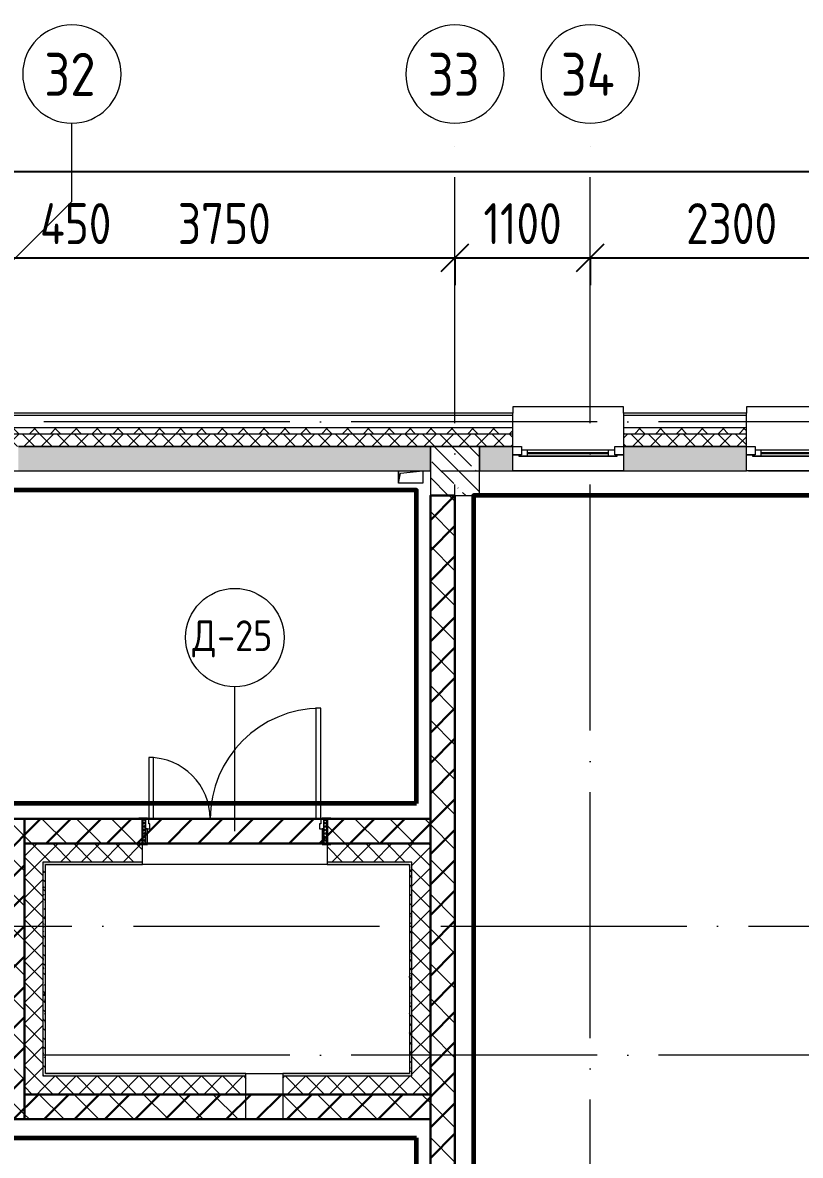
# Model space of a CAD drawing. Header units: millimetres. Extents: x -592259 to 288321, y -552984 to 293768.
# Drawn here: x 142338 to 148662, y -205745 to -196536 of the extents above; entities that cross this region are included whole.
import ezdxf

# ---------------------------------------------------------------- set-up
doc = ezdxf.new("R2010")
doc.units = ezdxf.units.MM
doc.linetypes.add('ADSK_Линия сетки', pattern=[2500, 2000, -250, 0, -250])
doc.layers.get('Defpoints').update_dxf_attribs({"color": 250})
for name, color, linetype, lineweight in [('0.1) Блок 3 вып', 6, 'Continuous', 30), ('4.2) Штук 4 вып', 6, 'Continuous', 60), ('A-____-____-DIMS', 250, 'Continuous', 9), ('A-DETL-GENF-OTLN', 250, 'Continuous', 5), ('A-DOOR-____-IDEN', 250, 'Continuous', 9), ('A-DOOR-____-MCUT', 250, 'Continuous', 5), ('A-DOOR-____-OTLN', 250, 'Continuous', 5), ('A-DOOR-FRAM-MCUT', 250, 'Continuous', 5), ('A-DOOR-FRAM-OTLN', 250, 'Continuous', 5), ('A-FLOR-____-OTLN', 250, 'Continuous', 9), ('A-GLAZ-____-MCUT', 250, 'Continuous', 9), ('A-GLAZ-____-OTLN', 250, 'Continuous', 5), ('A-WALL-____-MCUT', 250, 'Continuous', 13), ('A-WALL-____-OTLN', 250, 'Continuous', 9), ('A-WALL-____-PATT', 250, 'Continuous', 13), ('A-WALL-FNSH-MCUT', 250, 'Continuous', 13), ('I-WALL-____-OTLN', 250, 'Continuous', 9), ('S-COLS-____-MCUT', 250, 'Continuous', 25), ('S-COLS-____-OTLN', 250, 'Continuous', 9), ('S-GRID-____-IDEN', 250, 'Continuous', 9), ('S-GRID-____-OTLN', 250, 'Continuous', 9)]:
    doc.layers.add(name, color=color, linetype=linetype, lineweight=lineweight)
doc.styles.add('GOST Common', font='', dxfattribs={"width": 0.9, "height": 350})
doc.styles.add('GOST Common_1', font='', dxfattribs={"width": 0.9, "height": 250})
doc.styles.get("Standard").update_dxf_attribs({"font": 'ГОСТ тип А.ttf'})
doc.styles.get('GOST Common').set_extended_font_data('GOST Common')
doc.styles.get('GOST Common_1').set_extended_font_data('GOST Common')
doc.dimstyles.new('А3', dxfattribs={"dimtxt": 333, "dimasz": 222, "dimexe": 222, "dimexo": 111, "dimgap": 111, "dimtad": 1, "dimtoh": 1, "dimdec": 0, "dimrnd": 0.0015, "dimzin": 0, "dimdsep": 46, "dimtxsty": 'Standard', "dimblk": 'OBLIQUE', "dimcen": 0, "dimclrd": 7, "dimclre": 7, "dimclrt": 7, "dimadec": 0, "dimazin": 0, "dimtfac": 1, "dimtdec": 0, "dimtofl": 0, "dimtmove": 0, "dimatfit": 3, "dimfxl": 1, "dimtolj": 1, "dimtzin": 0, "dimarcsym": 0})
pattern_1 = [(135, (28052.9, -258555.93), (-141.42136, -141.42136), [])]
pattern_2 = [(135, (28052.9, -258555.93), (-84.85281, -84.85281), []), (225, (28052.9, -258555.93), (84.85281, -84.85281), [])]
pattern_3 = [(135, (28052.91, -258555.93), (-75.43415, -75.43415), [106.68, -17.78, 3.556, -17.78]), (135, (28052.91, -258480.54), (-75.43415, -75.43415), []), (50, (28052.91, -258555.93), (127.52922, -11.15758), [13.335, -146.685]), (355, (28052.9, -258555.93), (-24.66966, 133.74002), [10.668, -117.348]), (100.451, (28063.53, -258556.86), (102.85973, 122.58178), [11.333, -124.663]), (46.184, (28052.9, -258520.37), (189.75516, -29.43036), [20.002, -220.027]), (96.636, (28068.72, -258522.82), (166.1822, 173.1996), [17, -186.995]), (351.184, (28052.9, -258520.37), (166.18393, 173.19757), [16.002, -176.022]), (21, (28070.69, -258529.26), (106.130265, -71.58603), [13.335, -146.685]), (326, (28070.69, -258529.26), (43.26188, 128.93175), [10.668, -117.348]), (71.451, (28079.53, -258535.22), (149.39198, 57.34505), [11.333, -124.663]), (37.5, (28052.906, -258555.93), (2.162228, 59.188357), [3.353, -112.573, 3.353, -115.773, -117.792]), (37.5, (28052.906, -258555.93), (2.162228, 59.188357), [-235.052, 3.353, -114.44]), (7.5, (28052.906, -258555.93), (46.773857, 70.126152), [3.353, -64.567, 3.353, -109.906, -44.894]), (7.5, (28052.906, -258555.93), (46.773857, 70.126152), [-181.178, 3.353, -41.542]), (327.5, (28013.257, -258555.93), (94.913671, -4.010093), [3.353, -41.097, 3.353, -135.331, -184.023]), (327.5, (28013.257, -258555.93), (94.913671, -4.010093), [-183.134, 3.353, -180.67]), (317.5, (27995.48, -258555.93), (103.69057, 17.79882), [3.353, -54.432, 3.353, -88.748, -130.683]), (317.5, (27995.48, -258555.93), (103.69057, 17.79882), [-149.885, 3.353, -127.33])]

# ---------------------------------------------------------------- blocks, each defined once
blk = doc.blocks.new('Окно_СКБ_1Ст1 - 120_Окно_СКБ_1Ст_900_ОК6Л-29019250-АР1_Маркировочный план 3 этажа секция 2_3')
at = {"layer": 'A-GLAZ-____-MCUT'}
for p, q in [((-450, -195), (-450, -125)), ((-450, -125), (-380, -125)), ((-380, -125), (-380, -195)), ((380, -155), (-380, -155)), ((-380, -155), (-380, -195)), ((-330, -205), (-330, -155)), ((330, -205), (330, -155)), ((380, -195), (380, -125)), ((380, -125), (450, -125)), ((380, -195), (380, -155)), ((450, -125), (450, -195)), ((-380, -195), (-450, -195)), ((-380, -195), (-400, -195)), ((-400, -195), (-400, -205)), ((-400, -205), (400, -205)), ((400, -205), (-400, -205)), ((450, -195), (380, -195)), ((400, -195), (380, -195)), ((400, -205), (400, -195))]:
    blk.add_line(p, q, dxfattribs=at)
at = {"layer": 'A-GLAZ-____-MCUT', "lineweight": 5}
for p, q in [((-330, -175), (330, -175)), ((330, -185), (-330, -185))]:
    blk.add_line(p, q, dxfattribs=at)
at = {"layer": 'A-GLAZ-____-OTLN'}
for p, q in [((-450, -195), (-400, -195)), ((400, -195), (450, -195))]:
    blk.add_line(p, q, dxfattribs=at)
blk = doc.blocks.new('WNW_Отлив1 - Отлив_металлический 2-V62-АР1_Маркировочный план 3 этажа секция 2_3')
at = {"layer": 'A-GLAZ-____-OTLN'}
for p, q in [((450, 320), (-450, 320)), ((-450, 320), (-450, 270)), ((450, 270), (450, 320))]:
    blk.add_line(p, q, dxfattribs=at)
blk = doc.blocks.new('Дверь_СКБ_2Ст_Внутренняя - Д-25_Д_Дв_1200x2100_Тех_ пом_-41799323-АР1_Маркировочный план 3 этажа секция 2_3')
at = {"layer": 'A-DOOR-____-OTLN'}
h = blk.add_hatch(dxfattribs=at)
h.set_pattern_fill('FP_17', color=256, style=0, pattern_type=2)
h.set_pattern_definition([(135, (1551.41, 164.685), (-14.14214, -14.14214), []), (225, (1551.41, 164.685), (14.14214, -14.14214), [])])
h.paths.add_polyline_path([(761, -100), (762.5, -100), (762.5, 100), (737.5, 99.7), (737.5, -100)])
at = {"layer": 'A-DOOR-FRAM-OTLN'}
h = blk.add_hatch(dxfattribs=at)
h.set_pattern_fill('FP_18', color=256, style=0, pattern_type=2)
h.set_pattern_definition([(45, (-571.384, 164.685), (-14.1421, 14.1421), []), (135, (-571.384, 164.685), (-14.1421, -14.1421), [])])
h.paths.add_polyline_path([(-737.5, -100), (-712.5, -100), (-712.5, 100), (-737.5, 99.7)])
at = {"layer": 'A-DOOR-____-MCUT'}
for p, q in [((712.5, 1000), (672.5, 1000)), ((672.5, 1000), (672.5, 100)), ((712.5, 100), (712.5, 1000)), ((-687.5, 600), (-687.5, 100)), ((-647.5, 600), (-687.5, 600)), ((-647.5, 100), (-647.5, 600)), ((-687.5, 100), (-647.5, 100)), ((672.5, 100), (712.5, 100))]:
    blk.add_line(p, q, dxfattribs=at)
at = {"layer": 'A-DOOR-____-OTLN'}
for centre, radius, start, end in [((712.5, 100), 900, 90, 180), ((-687.5, 100), 500, 0, 90)]:
    blk.add_arc(centre, radius, start, end, dxfattribs=at)
at = {"layer": 'A-DOOR-FRAM-MCUT'}
for p, q in [((-697.5, 108), (-767.5, 108)), ((-767.5, 108), (-767.5, 100)), ((-767.5, 100), (-697.5, 100)), ((-712.5, 100), (-737.5, 100)), ((-737.5, 100), (-737.5, -100)), ((-687.5, 100), (-712.5, 100)), ((-712.5, 100), (-712.5, 20)), ((-712.5, -100), (-712.5, 100)), ((-697.5, 100), (-712.5, 100)), ((-712.5, 100), (-712.5, 99)), ((-712.5, 99), (-697.5, 99)), ((-697.5, 100), (-697.5, 108)), ((-697.5, 99), (-697.5, 100)), ((-687.5, 60), (-687.5, 100)), ((712.5, 100), (712.5, 60)), ((737.5, 100), (712.5, 100)), ((792.5, 108), (722.5, 108)), ((722.5, 108), (722.5, 100)), ((737.5, 100), (722.5, 100)), ((722.5, 100), (722.5, 99)), ((722.5, 100), (792.5, 100)), ((722.5, 99), (737.5, 99)), ((737.5, 20), (737.5, 100)), ((762.5, 100), (737.5, 100)), ((737.5, 100), (737.5, -100)), ((737.5, 99), (737.5, 100)), ((762.5, -100), (762.5, 100)), ((792.5, 100), (792.5, 108)), ((-712.5, 20), (-677.5, 20)), ((-697.5, 20), (-712.5, 20)), ((-712.5, 20), (-712.5, -100)), ((-697.5, -100), (-697.5, 20)), ((-677.5, 60), (-687.5, 60)), ((-677.5, 20), (-677.5, 60)), ((712.5, 60), (702.5, 60)), ((702.5, 60), (702.5, 20)), ((702.5, 20), (737.5, 20)), ((737.5, 20), (722.5, 20)), ((722.5, 20), (722.5, -100)), ((737.5, -100), (737.5, 20)), ((-697.5, -100), (-767.5, -100)), ((-767.5, -100), (-767.5, -108)), ((-767.5, -108), (-697.5, -108)), ((-737.5, -100), (-712.5, -100)), ((-712.5, -100), (-697.5, -100)), ((-697.5, -108), (-697.5, -100)), ((722.5, -100), (737.5, -100)), ((792.5, -100), (722.5, -100)), ((722.5, -100), (722.5, -108)), ((722.5, -108), (792.5, -108)), ((737.5, -100), (762.5, -100)), ((792.5, -108), (792.5, -100))]:
    blk.add_line(p, q, dxfattribs=at)
blk = doc.blocks.new('_Wn_-As_OpeningMEP_floor__Rectangular - _Wn_-As_OpeningMEP_floor__Rectangular-35307840-АР1_Маркировочный план 3 этажа секция 2_3')
at = {"layer": 'A-DETL-GENF-OTLN', "lineweight": 5}
for p, q in [((-82.3, 82.3), (100, 100)), ((-100, 0), (-82.3, 82.3))]:
    blk.add_line(p, q, dxfattribs=at)
blk = doc.blocks.new('Ось сетки - Круг_Ø8 мм-39983606-АР1_Маркировочный план 3 этажа секция 2_3')
at = {"layer": 'S-GRID-____-IDEN'}
for start, end in [(360, 180), (180, 360)]:
    blk.add_arc((0, 0), 4, start, end, dxfattribs=at)
blk = doc.blocks.new('_Oblique')
at = {"color": 0, "linetype": 'ByBlock', "lineweight": -2}
blk.add_line((-0.5, -0.5), (0.5, 0.5), dxfattribs=at)
blk = doc.blocks.new('*D4417')
at = {"layer": 'A-____-____-DIMS', "color": 7, "lineweight": -2, "transparency": 16777216}
for p, q in [((142102.9, -198512.9), (142102.9, -198225.4)), ((141652.9, -198447.4), (142102.9, -198447.4)), ((141652.9, -198458.4), (141652.9, -198669.4)), ((142102.9, -198447.4), (143212.9, -198447.4))]:
    blk.add_line(p, q, dxfattribs=at)
at = {"layer": 'Defpoints', "color": 0, "transparency": 16777216}
for p in [(141652.9, -198347.4), (142102.9, -198447.4), (142102.9, -198623.9)]:
    blk.add_point(p, dxfattribs=at)
at = {"layer": 'A-____-____-DIMS', "color": 7, "lineweight": -2, "transparency": 16777216, "xscale": 222, "yscale": 222, "zscale": 222, "rotation": 180}
blk.add_blockref('_Oblique', (141652.9, -198447.4), dxfattribs=at)
at = {"layer": 'A-____-____-DIMS', "color": 7, "lineweight": -2, "transparency": 16777216, "xscale": 222, "yscale": 222, "zscale": 222}
blk.add_blockref('_Oblique', (142102.9, -198447.4), dxfattribs=at)
at = {"layer": 'A-____-____-DIMS', "color": 7, "transparency": 16777216, "insert": (142768.9, -198169.9), "char_height": 333, "width": 1.946, "attachment_point": 5}
blk.add_mtext('\\A1;450', dxfattribs=at)
blk = doc.blocks.new('*D4418')
at = {"layer": 'A-____-____-DIMS', "color": 7, "lineweight": -2, "transparency": 16777216}
for p, q in [((142102.9, -198512.9), (142102.9, -198225.4)), ((142102.9, -198447.4), (145852.9, -198447.4)), ((145852.9, -198458.4), (145852.9, -198669.4))]:
    blk.add_line(p, q, dxfattribs=at)
at = {"layer": 'Defpoints', "color": 0, "transparency": 16777216}
for p in [(145852.9, -198347.4), (145852.9, -198447.4), (142102.9, -198623.9)]:
    blk.add_point(p, dxfattribs=at)
at = {"layer": 'A-____-____-DIMS', "color": 7, "lineweight": -2, "transparency": 16777216, "xscale": 222, "yscale": 222, "zscale": 222, "rotation": 180}
blk.add_blockref('_Oblique', (142102.9, -198447.4), dxfattribs=at)
at = {"layer": 'A-____-____-DIMS', "color": 7, "lineweight": -2, "transparency": 16777216, "xscale": 222, "yscale": 222, "zscale": 222}
blk.add_blockref('_Oblique', (145852.9, -198447.4), dxfattribs=at)
at = {"layer": 'A-____-____-DIMS', "color": 7, "transparency": 16777216, "insert": (143977.9, -198169.9), "char_height": 333, "width": 2.483, "attachment_point": 5}
blk.add_mtext('\\A1;3750', dxfattribs=at)
blk = doc.blocks.new('*D4419')
at = {"layer": 'A-____-____-DIMS', "color": 7, "lineweight": -2, "transparency": 16777216}
for p, q in [((145852.9, -198447.4), (146952.9, -198447.4)), ((145852.9, -198458.4), (145852.9, -198669.4)), ((146952.9, -198458.4), (146952.9, -198669.4))]:
    blk.add_line(p, q, dxfattribs=at)
at = {"layer": 'Defpoints', "color": 0, "transparency": 16777216}
for p in [(145852.9, -198347.4), (146952.9, -198347.4), (146952.9, -198447.4)]:
    blk.add_point(p, dxfattribs=at)
at = {"layer": 'A-____-____-DIMS', "color": 7, "lineweight": -2, "transparency": 16777216, "xscale": 222, "yscale": 222, "zscale": 222, "rotation": 180}
blk.add_blockref('_Oblique', (145852.9, -198447.4), dxfattribs=at)
at = {"layer": 'A-____-____-DIMS', "color": 7, "lineweight": -2, "transparency": 16777216, "xscale": 222, "yscale": 222, "zscale": 222}
blk.add_blockref('_Oblique', (146952.9, -198447.4), dxfattribs=at)
at = {"layer": 'A-____-____-DIMS', "color": 7, "transparency": 16777216, "insert": (146402.9, -198169.9), "char_height": 333, "width": 2.114, "attachment_point": 5}
blk.add_mtext('\\A1;1100', dxfattribs=at)
blk = doc.blocks.new('*D4420')
at = {"layer": 'A-____-____-DIMS', "color": 7, "lineweight": -2, "transparency": 16777216}
for p, q in [((146952.9, -198447.4), (149252.9, -198447.4)), ((146952.9, -198458.4), (146952.9, -198669.4)), ((149252.9, -198458.4), (149252.9, -198669.4))]:
    blk.add_line(p, q, dxfattribs=at)
at = {"layer": 'Defpoints', "color": 0, "transparency": 16777216}
for p in [(146952.9, -198347.4), (149252.9, -198347.4), (149252.9, -198447.4)]:
    blk.add_point(p, dxfattribs=at)
at = {"layer": 'A-____-____-DIMS', "color": 7, "lineweight": -2, "transparency": 16777216, "xscale": 222, "yscale": 222, "zscale": 222, "rotation": 180}
blk.add_blockref('_Oblique', (146952.9, -198447.4), dxfattribs=at)
at = {"layer": 'A-____-____-DIMS', "color": 7, "lineweight": -2, "transparency": 16777216, "xscale": 222, "yscale": 222, "zscale": 222}
blk.add_blockref('_Oblique', (149252.9, -198447.4), dxfattribs=at)
at = {"layer": 'A-____-____-DIMS', "color": 7, "transparency": 16777216, "insert": (148102.9, -198169.9), "char_height": 333, "width": 2.483, "attachment_point": 5}
blk.add_mtext('\\A1;2300', dxfattribs=at)
blk = doc.blocks.new('*D4431')
at = {"layer": 'A-____-____-DIMS', "color": 7, "lineweight": -2, "transparency": 16777216}
for p, q in [((97202.9, -197747.4), (180802.9, -197747.4)), ((97202.9, -197758.4), (97202.9, -197969.4)), ((180802.9, -197758.4), (180802.9, -197969.4))]:
    blk.add_line(p, q, dxfattribs=at)
at = {"layer": 'Defpoints', "color": 0, "transparency": 16777216}
for p in [(97202.9, -197647.4), (180802.9, -197647.4), (180802.9, -197747.4)]:
    blk.add_point(p, dxfattribs=at)
at = {"layer": 'A-____-____-DIMS', "color": 7, "lineweight": -2, "transparency": 16777216, "xscale": 222, "yscale": 222, "zscale": 222, "rotation": 180}
blk.add_blockref('_Oblique', (97202.9, -197747.4), dxfattribs=at)
at = {"layer": 'A-____-____-DIMS', "color": 7, "lineweight": -2, "transparency": 16777216, "xscale": 222, "yscale": 222, "zscale": 222}
blk.add_blockref('_Oblique', (180802.9, -197747.4), dxfattribs=at)
at = {"layer": 'A-____-____-DIMS', "color": 7, "transparency": 16777216, "insert": (139002.9, -197469.9), "char_height": 333, "width": 3.104, "attachment_point": 5}
blk.add_mtext('\\A1;83600', dxfattribs=at)
blk = doc.blocks.new('ADSK_Марка_Дверь - Типоразмер_ADSK_Марка-30565456-АР1_Маркировочный план 3 этажа секция 2_3')
at = {"layer": 'A-DOOR-____-IDEN'}
blk.add_circle((0, 0), 4, dxfattribs=at)

msp = doc.modelspace()

# ---------------------------------------------------------------- hatches: boundary and pattern name
at = {"layer": '0.1) Блок 3 вып'}
h = msp.add_hatch(dxfattribs=at)
h.set_pattern_fill('ANSI31', color=256, scale=55)
h.paths.add_polyline_path([(164551.4057, -208660.928), (164752.8838, -208660.928), (164752.8838, -213230.9602), (164551.4057, -213230.9602)])
h.paths.add_polyline_path([(160552.9067, -209505.928), (164552.9057, -209505.928), (164552.9057, -209305.928), (160552.9067, -209305.928)])
h.paths.add_polyline_path([(152572.9052, -209305.928), (150494.4904, -209305.928), (150494.4904, -209505.928), (152572.9052, -209505.928)])
h.paths.add_polyline_path([(142352.8845, -203010.6466), (145652.8838, -203010.6466), (145652.8838, -203210.6466), (142352.8845, -203210.6466)])
h.paths.add_polyline_path([(145652.8838, -205450.9286), (142352.8845, -205450.9286), (142352.8845, -205249.6036), (145652.8838, -205249.6036)])
h.paths.add_polyline_path([(145652.8838, -206680.9292), (145852.9057, -206680.9292), (145852.9057, -200380.9292), (145652.8838, -200380.9292)])
h.paths.add_polyline_path([(145852.9057, -209505.928), (145652.8838, -209505.928), (145652.8838, -207080.9292), (145852.9057, -207080.9292)])
h.paths.add_polyline_path([(142152.8845, -203010.6466), (142352.8845, -203010.6466), (142352.8845, -205450.9286), (142152.8845, -205450.9286)])
at = {"layer": 'A-WALL-____-PATT', "lineweight": 15}
h = msp.add_hatch(dxfattribs=at)
h.set_pattern_fill('FP_48', color=256, style=0, pattern_type=2)
h.set_pattern_definition(pattern_2)
h.paths.add_polyline_path([(164402.8838, -199880.9286), (164402.8838, -199830.9286), (162532.9057, -199830.9286), (162532.9057, -199880.9286), (164395.7409, -199880.9286)])
h.paths.add_polyline_path([(161232.8838, -199880.9286), (161632.9057, -199880.9286), (161632.8838, -199830.9295), (160432.9057, -199830.9286), (160432.9057, -199880.9286), (160673.4748, -199880.9286)])
h.paths.add_polyline_path([(159532.9057, -199880.9286), (159532.9057, -199830.9286), (158322.8838, -199830.9286), (158322.8838, -199880.9286)])
h.paths.add_polyline_path([(154102.9052, -199880.9286), (155302.9057, -199880.9286), (155302.9057, -199830.9286), (154102.9052, -199830.9286)])
h.paths.add_polyline_path([(156422.8856, -199880.9286), (157422.8838, -199880.9286), (157422.8838, -199830.9286), (156202.9057, -199830.9286), (156202.9057, -199880.9286)])
h.paths.add_polyline_path([(152402.8838, -199880.9286), (153202.9052, -199880.9286), (153202.9052, -199830.9286), (152002.9052, -199830.9286), (152002.9159, -199880.9281)])
h.paths.add_polyline_path([(151102.9052, -199880.9286), (151102.9052, -199830.9286), (149122.9057, -199830.9286), (149122.9057, -199880.9286), (149860.6508, -199880.9286)])
h.paths.add_polyline_path([(148222.9057, -199880.9286), (148222.9057, -199830.9286), (147222.9063, -199830.9286), (147222.9063, -199880.9286)])
h.paths.add_polyline_path([(146322.9063, -199880.9286), (146322.9063, -199830.9286), (141893.8838, -199830.9286), (141893.8838, -199880.9286), (145652.8838, -199880.9286)])
h = msp.add_hatch(dxfattribs=at)
h.set_pattern_fill('FP_49', color=256, style=0, pattern_type=2)
h.set_pattern_definition([(45, (28052.91, -258555.93), (-70.71068, 70.71068), []), (135, (28052.91, -258555.93), (-70.71068, -70.71068), [])])
h.paths.add_polyline_path([(142302.9057, -199980.928), (146322.9063, -199980.928), (146322.9063, -199880.9286), (141893.8838, -199880.9286), (141893.8838, -199980.928), (142302.8838, -199980.928)])
h.paths.add_polyline_path([(149860.6508, -199980.928), (151102.9052, -199980.928), (151102.9052, -199880.9286), (149122.9057, -199880.9286), (149122.9057, -199980.928)])
h.paths.add_polyline_path([(164402.8838, -199980.928), (164452.8838, -199980.928), (164452.8838, -199880.9286), (162532.9057, -199880.9286), (162532.9057, -199980.928), (164390.383, -199980.928)])
h.paths.add_polyline_path([(152402.8885, -199980.928), (153202.9052, -199980.928), (153202.9052, -199880.9286), (152002.9052, -199880.9286), (152002.9052, -199980.928), (152402.8838, -199980.928)])
h.paths.add_polyline_path([(161632.8861, -199980.928), (161632.9057, -199980.9182), (161632.8728, -199880.9286), (160432.9057, -199880.9286), (160432.9057, -199980.928), (161632.8838, -199980.928)])
h.paths.add_polyline_path([(158322.8838, -199980.928), (159532.9057, -199980.928), (159532.9057, -199880.9286), (158322.8838, -199880.9286)])
h.paths.add_polyline_path([(157022.879, -199980.928), (157422.8838, -199980.928), (157422.8838, -199880.9286), (156202.9057, -199880.9286), (156202.9057, -199980.928), (156622.8838, -199980.928)])
h.paths.add_polyline_path([(148222.9057, -199980.928), (148222.9057, -199880.9286), (147222.9063, -199880.9286), (147222.9063, -199980.928)])
h.paths.add_polyline_path([(155267.0628, -199980.928), (155302.9057, -199980.928), (155302.9057, -199880.9286), (154102.9052, -199880.9286), (154102.9052, -199980.928)])
h = msp.add_hatch(dxfattribs=at)
h.set_pattern_fill('FP_124', color=256, style=0, pattern_type=2)
h.set_pattern_definition([(50, (28052.9, -258555.93), (364.3679, -31.8783), [38.1, -419.1]), (355, (28052.9, -258555.93), (-70.48585, 382.1133), [30.48, -335.28]), (100.451, (28083.27, -258558.6), (293.885, 350.2334), [32.38, -356.18]), (46.184, (28052.9, -258454.33), (542.1585, -84.0858), [57.15, -628.65]), (96.636, (28098.1, -258461.34), (474.8049, 494.8554), [48.57, -534.27]), (351.184, (28052.9, -258454.33), (474.8102, 494.85), [45.72, -502.92]), (21, (28103.7, -258479.73), (303.22847, -204.53046), [38.1, -419.1]), (326, (28103.7, -258479.73), (123.6039, 368.376), [30.48, -335.28]), (71.451, (28128.97, -258496.77), (426.8341, 163.8427), [32.38, -356.18]), (37.5, (28052.9, -258555.93), (6.17665, 169.11015), [16.764, -314.452, 16.764, -323.596, -336.55]), (37.5, (28052.9, -258555.93), (6.17665, 169.11015), [-671.576, 16.764, -319.786]), (7.5, (28052.9, -258555.93), (133.63888, 200.3615), [16.764, -177.292, 16.764, -306.832, -128.27]), (7.5, (28052.9, -258555.93), (133.63888, 200.3615), [-517.652, 16.764, -111.506]), (327.5, (27939.62, -258555.93), (271.18182, -11.45836), [16.764, -110.236, 16.764, -379.476, -525.78]), (327.5, (27939.62, -258555.93), (271.18182, -11.45836), [-523.24, 16.764, -509.016]), (317.5, (27888.82, -258555.93), (296.2585, 50.85285), [16.764, -148.336, 16.764, -246.38, -373.38]), (317.5, (27888.82, -258555.93), (296.2585, 50.85285), [-428.244, 16.764, -356.616])])
h.paths.add_polyline_path([(145408.9659, -200180.9286), (145652.8838, -200180.3002), (145652.8838, -199980.9286), (142302.8838, -199981.3698), (142302.8838, -200180.9286), (145392.8838, -200180.9286)])
h.paths.add_polyline_path([(159321.8718, -200180.9286), (159532.9057, -200180.9286), (159532.9057, -199980.9286), (158322.8838, -199981.3698), (158322.8838, -200180.9286), (158987.8838, -200180.9286)])
h.paths.add_polyline_path([(160432.9057, -200180.9286), (161232.8838, -200180.9273), (161232.8838, -199980.9286), (160432.9057, -199981.3698), (160432.9057, -200138.9359)])
h.paths.add_polyline_path([(146052.8838, -200180.9286), (146322.9063, -200180.9286), (146322.9063, -199980.9292), (146052.8838, -199981.3698), (146052.8838, -200176.111)])
h.paths.add_polyline_path([(147222.9063, -200180.9286), (148222.9057, -200180.9286), (148222.9057, -199980.9286), (147222.9063, -199981.3698), (147222.9063, -200163.8574)])
h.paths.add_polyline_path([(149122.9057, -200180.9286), (151102.9052, -200180.9286), (151102.9052, -199980.9286), (149122.9057, -199981.3698), (149122.9057, -200143.9588)])
h.paths.add_polyline_path([(141902.8838, -200180.9286), (141902.8838, -199980.9286), (141852.9057, -199981.3698), (141852.9057, -200180.9286)])
h.paths.add_polyline_path([(152402.8838, -200180.9286), (153202.9052, -200180.9286), (153202.9052, -199980.9286), (152402.8838, -199981.3698), (152402.8838, -200109.6076)])
h.paths.add_polyline_path([(154102.9052, -200180.9286), (155302.9057, -200180.9286), (155302.9057, -199980.9286), (154102.9052, -199981.3698), (154102.9052, -200091.8034)])
h.paths.add_polyline_path([(156202.9057, -200180.9286), (157022.8838, -200180.9286), (157022.8838, -199980.9286), (156202.9057, -199981.3698), (156202.9057, -200069.8101)])
h.paths.add_polyline_path([(162920.4834, -200180.9286), (164551.9057, -200180.1879), (164551.9057, -199980.9286), (162532.9057, -199981.3698), (162532.9057, -200180.9286)])
h.paths.add_polyline_path([(141452.9057, -200180.9286), (141452.9057, -199980.9286), (137152.9516, -199981.3698), (137152.9516, -200180.9286), (140399.4299, -200180.9286)])
h = msp.add_hatch(dxfattribs=at)
h.set_pattern_fill('FP_1', color=256, style=0, pattern_type=2)
h.set_pattern_definition(pattern_1)
h.paths.add_polyline_path([(145805.8418, -209305.928), (145852.9056, -209305.928), (145852.9056, -207080.9292), (145652.9057, -207080.9292), (145652.9056, -209305.928)])
h.paths.add_polyline_path([(145852.9056, -206680.9292), (145852.9056, -200380.9292), (145652.9056, -200380.9292), (145652.9057, -206680.9292)])
h = msp.add_hatch(dxfattribs=at)
h.set_pattern_fill('FP_1', color=256, style=0, pattern_type=2)
h.set_pattern_definition(pattern_1)
h.paths.add_polyline_path([(145592.8838, -203210.6466), (145652.9056, -203210.6466), (145652.8789, -203010.6466), (144812.9056, -203010.9286), (144812.9056, -203210.6466), (145502.8838, -203210.6466)])
h.paths.add_polyline_path([(142171.8903, -203210.6466), (143312.9056, -203210.6466), (143312.9056, -203010.6466), (142152.8845, -203011.2399), (142152.9057, -203210.6466)])
h = msp.add_hatch(dxfattribs=at)
h.set_pattern_fill('FP_1', color=256, style=0, pattern_type=2)
h.set_pattern_definition(pattern_1)
h.paths.add_polyline_path([(142352.8845, -205449.6036), (142352.8845, -203210.6466), (142152.8845, -203210.6466), (142153.175, -205449.6036)])
h = msp.add_hatch(dxfattribs=at)
h.set_pattern_fill('FP_48', color=256, style=0, pattern_type=2)
h.set_pattern_definition(pattern_2)
h.paths.add_polyline_path([(145392.8838, -203360.6466), (145502.8838, -203360.0496), (145502.8838, -203210.6466), (144842.9056, -203210.6466), (144842.9056, -203218.6466), (144812.9056, -203218.6466), (144812.9056, -203360.6466), (144992.2202, -203360.6466)])
h.paths.add_polyline_path([(143282.9056, -203360.6466), (143312.9056, -203360.6466), (143312.9056, -203218.6466), (143282.9056, -203218.6466), (143282.9056, -203210.6466), (142352.8845, -203210.6466), (142352.8845, -203360.6466), (142502.8845, -203360.6466)])
h = msp.add_hatch(dxfattribs=at)
h.set_pattern_fill('FP_48', color=256, style=0, pattern_type=2)
h.set_pattern_definition(pattern_2)
h.paths.add_polyline_path([(145503.1192, -205099.6036), (145652.8838, -205099.6036), (145652.8838, -203210.6466), (145502.8838, -203210.6466), (145502.8838, -205099.6036)])
h = msp.add_hatch(dxfattribs=at)
h.set_pattern_fill('FP_48', color=256, style=0, pattern_type=2)
h.set_pattern_definition(pattern_2)
h.paths.add_polyline_path([(142352.8845, -205249.6036), (142502.8845, -205249.6036), (142502.8845, -203360.6466), (142352.8845, -203360.6466), (142352.8845, -205228.7447)])
h = msp.add_hatch(dxfattribs=at)
h.set_pattern_fill('FP_125', color=256, style=0, pattern_type=2)
h.set_pattern_definition(pattern_3)
h.paths.add_polyline_path([(145482.8838, -203380.6466), (145482.6484, -203360.6466), (144812.9056, -203360.6466), (144812.9056, -203380.6466), (145392.8838, -203380.6466)])
h.paths.add_polyline_path([(142522.8845, -203380.6466), (143312.9056, -203380.6466), (143312.9056, -203360.6466), (142502.8845, -203360.6466), (142502.8845, -203380.6466)])
h = msp.add_hatch(dxfattribs=at)
h.set_pattern_fill('FP_125', color=256, style=0, pattern_type=2)
h.set_pattern_definition(pattern_3)
h.paths.add_polyline_path([(142522.8845, -205099.6036), (142522.8845, -203380.6466), (142502.8845, -203380.6466), (142502.8845, -205099.6036)])
h = msp.add_hatch(dxfattribs=at)
h.set_pattern_fill('FP_125', color=256, style=0, pattern_type=2)
h.set_pattern_definition(pattern_3)
h.paths.add_polyline_path([(145482.8838, -205079.6036), (145502.8838, -205079.6036), (145502.8838, -203360.6466), (145482.8838, -203360.6466), (145482.8838, -204150.9951)])
h = msp.add_hatch(dxfattribs=at)
h.set_pattern_fill('FP_125', color=256, style=0, pattern_type=2)
h.set_pattern_definition(pattern_3)
h.paths.add_polyline_path([(145392.8838, -205099.6036), (145502.8838, -205099.6036), (145502.8838, -205079.6036), (144452.8845, -205079.6036), (144452.8845, -205099.6036), (144653.0567, -205099.6036)])
h.paths.add_polyline_path([(142952.8838, -205099.6036), (144152.8845, -205099.6036), (144152.8845, -205079.6036), (142522.8845, -205079.6036), (142522.8845, -205099.6036), (142727.8838, -205099.6036)])
h = msp.add_hatch(dxfattribs=at)
h.set_pattern_fill('FP_48', color=256, style=0, pattern_type=2)
h.set_pattern_definition(pattern_2)
h.paths.add_polyline_path([(145392.8838, -205249.6036), (145652.8838, -205249.6036), (145652.8838, -205099.6036), (144452.8845, -205099.6036), (144452.8845, -205249.6036), (144623.8009, -205249.6036)])
h.paths.add_polyline_path([(142522.8845, -205249.6036), (144152.8845, -205249.6036), (144152.8845, -205099.6036), (142502.8845, -205099.6036), (142502.8845, -205249.6036)])
h = msp.add_hatch(dxfattribs=at)
h.set_pattern_fill('FP_1', color=256, style=0, pattern_type=2)
h.set_pattern_definition(pattern_1)
h.paths.add_polyline_path([(145392.8838, -205449.6036), (145652.9056, -205449.6036), (145652.9056, -205249.6036), (144452.8845, -205249.6036), (144452.8845, -205449.6036), (144584.7932, -205449.6036)])
h.paths.add_polyline_path([(142352.8845, -205449.6036), (144152.8845, -205449.6036), (144152.8845, -205249.6036), (142352.8845, -205249.6036)])
at = {"layer": 'S-COLS-____-OTLN', "lineweight": 5}
h = msp.add_hatch(dxfattribs=at)
h.set_pattern_fill('FP_19', color=256, style=0, pattern_type=2)
h.set_pattern_definition([(135, (28052.9, -258555.93), (-142.5612, -142.5612), []), (135, (28195.47, -258555.93), (-142.5612, -142.5612), [252.016, -50.403, 3.353, -47.05])])
h.paths.add_polyline_path([(145652.8838, -200380.9292), (146052.8838, -200380.9292), (146052.8838, -199980.9292), (145652.8838, -199981.3698), (145652.8838, -200280.9286)])

# ---------------------------------------------------------------- linework, layer by layer
at = {"layer": '0.1) Блок 3 вып'}
for points in [[(145652.8838, -206680.9292), (145852.9057, -206680.9292), (145852.9057, -200380.9292), (145652.8838, -200380.9292)], [(142152.8845, -203010.6466), (142352.8845, -203010.6466), (142352.8845, -205450.9286), (142152.8845, -205450.9286)], [(142352.8845, -203010.6466), (145652.8838, -203010.6466), (145652.8838, -203210.6466), (142352.8845, -203210.6466)], [(143312.9056, -203010.6466), (144812.9056, -203010.6466), (144812.9056, -203210.6466), (143312.9056, -203210.6466)], [(145652.8838, -205450.9286), (142352.8845, -205450.9286), (142352.8845, -205249.6036), (145652.8838, -205249.6036)]]:
    msp.add_lwpolyline(points, close=True, dxfattribs=at)
at = {"layer": '4.2) Штук 4 вып'}
for points in [[(145540.9747, -202884.044), (145540.9747, -200337.1003), (137281.2168, -200337.1003), (137281.2168, -209180.8875), (145540.9747, -209180.8875), (145540.9747, -205603.054)], [(152733.9238, -209070.8276), (157010.796, -209070.8276), (157022.8838, -200380.9292), (146003.8967, -200380.9292), (146003.8967, -208772.6447), (146018.7917, -208772.6447)], [(145540.9747, -202884.044), (142102.9057, -202884.044), (142102.9057, -205603.054), (145540.9747, -205603.054)]]:
    msp.add_lwpolyline(points, dxfattribs=at)
at = {"layer": 'A-DOOR-____-IDEN'}
msp.add_line((144062.9056, -203110.6466), (144062.9056, -201935.8578), dxfattribs=at)
at = {"layer": 'A-FLOR-____-OTLN', "lineweight": 5}
for p, q in [((145392.8838, -200280.9286), (145392.8838, -200180.9286)), ((145592.8838, -200180.9286), (145592.8838, -200280.9286)), ((145592.8838, -200280.9286), (145392.8838, -200280.9286)), ((143362.9056, -203010.9286), (144762.9056, -203010.9286)), ((145652.9057, -205450.9286), (142152.9057, -205450.9286))]:
    msp.add_line(p, q, dxfattribs=at)
at = {"layer": 'A-WALL-____-MCUT', "lineweight": 15}
for p, q in [((146322.9063, -199730.9286), (141893.8838, -199730.9286)), ((148222.9057, -199730.9286), (147222.9063, -199730.9286)), ((145652.8838, -200180.9286), (145652.8838, -199980.9286)), ((146052.8838, -199980.9286), (146052.8838, -200180.9286)), ((142352.8845, -203210.6466), (143282.9056, -203210.6466)), ((145482.8838, -203210.6466), (144842.9056, -203210.6466)), ((144152.8845, -205249.6036), (142522.8845, -205249.6036)), ((144452.8845, -205249.6036), (145652.9056, -205249.6036))]:
    msp.add_line(p, q, dxfattribs=at)
at = {"layer": 'A-WALL-____-MCUT', "color": 10, "lineweight": 15}
for p, q in [((146322.9063, -199830.9286), (146322.9063, -199730.9286)), ((147222.9063, -199730.9286), (147222.9063, -199830.9286)), ((148222.9057, -199830.9286), (148222.9057, -199730.9286)), ((146322.9063, -199980.9286), (146322.9063, -199880.9286)), ((147222.9063, -199880.9286), (147222.9063, -199980.9286)), ((148222.9057, -199980.9286), (148222.9057, -199880.9286)), ((145652.8838, -199980.9286), (146052.8838, -199980.9286))]:
    msp.add_line(p, q, dxfattribs=at)
at = {"layer": 'A-WALL-____-MCUT', "color": 7, "lineweight": 15}
for p, q in [((146322.9063, -199830.9286), (141893.8838, -199830.9286)), ((146322.9063, -199880.9286), (146322.9063, -199830.9286)), ((147222.9063, -199830.9286), (147222.9063, -199880.9286)), ((148222.9057, -199830.9286), (147222.9063, -199830.9286)), ((148222.9057, -199880.9286), (148222.9057, -199830.9286)), ((146322.9063, -199880.9286), (141893.8838, -199880.9286)), ((148222.9057, -199880.9286), (147222.9063, -199880.9286)), ((145652.8838, -199980.9286), (142302.8838, -199980.9286)), ((142302.8838, -199980.9286), (145652.8838, -199980.9286)), ((146322.9063, -199980.9286), (146052.8838, -199980.9286)), ((146052.8838, -199980.9286), (146322.9063, -199980.9286)), ((146322.9063, -200180.9286), (146322.9063, -199980.9286)), ((147222.9063, -199980.9286), (147222.9063, -200180.9286)), ((148222.9057, -199980.9286), (147222.9063, -199980.9286)), ((147222.9063, -199980.9286), (148222.9057, -199980.9286)), ((148222.9057, -200180.9286), (148222.9057, -199980.9286)), ((142302.8838, -200180.9286), (145652.8838, -200180.9286)), ((146052.8838, -200180.9286), (146322.9063, -200180.9286)), ((147222.9063, -200180.9286), (148222.9057, -200180.9286)), ((145852.9056, -200380.9292), (145652.9056, -200380.9292)), ((145652.9056, -200380.9292), (145652.9056, -203010.6466)), ((145852.9056, -206680.9292), (145852.9056, -200380.9292)), ((143282.9056, -203010.6466), (142152.8845, -203010.6466)), ((145652.9056, -203010.6466), (144842.9056, -203010.6466)), ((142352.8845, -205249.6036), (142352.8845, -203210.6466)), ((143312.9056, -203360.6466), (143312.9056, -203218.6466)), ((144812.9056, -203218.6466), (144812.9056, -203360.6466)), ((145652.9056, -203210.6466), (145482.8838, -203210.6466)), ((145652.8838, -205249.6036), (145652.8838, -203210.6466)), ((145652.9056, -203210.6466), (145652.9056, -205249.6036)), ((143312.9056, -203360.6466), (142502.8845, -203360.6466)), ((142502.8845, -203360.6466), (142502.8845, -205099.6036)), ((145502.8838, -203360.6466), (144812.9056, -203360.6466)), ((145502.8838, -205099.6036), (145502.8838, -203360.6466)), ((142502.8845, -205099.6036), (144152.8845, -205099.6036)), ((144152.8845, -205449.6036), (144152.8845, -205099.6036)), ((144452.8845, -205099.6036), (144452.8845, -205449.6036)), ((144452.8845, -205099.6036), (145502.8838, -205099.6036)), ((142522.8845, -205249.6036), (142352.8845, -205249.6036)), ((142152.8845, -205449.6036), (144152.8845, -205449.6036)), ((144452.8845, -205449.6036), (145652.9056, -205449.6036)), ((145652.9056, -205449.6036), (145652.9056, -206680.9292))]:
    msp.add_line(p, q, dxfattribs=at)
at = {"layer": 'A-WALL-____-OTLN', "lineweight": 5}
for p, q in [((144812.9056, -203380.6466), (143312.9056, -203380.6466)), ((144152.8845, -205079.6036), (144452.8845, -205079.6036))]:
    msp.add_line(p, q, dxfattribs=at)
at = {"layer": 'A-WALL-FNSH-MCUT', "lineweight": 15}
for p, q in [((146322.9063, -199710.9286), (141893.8838, -199710.9286)), ((146322.9063, -199730.9286), (146322.9063, -199710.9286)), ((148222.9057, -199710.9286), (147222.9063, -199710.9286)), ((147222.9063, -199710.9286), (147222.9063, -199730.9286)), ((148222.9057, -199730.9286), (148222.9057, -199710.9286)), ((142522.8845, -203380.6466), (143312.9056, -203380.6466)), ((142522.8845, -205079.6036), (142522.8845, -203380.6466)), ((143312.9056, -203380.6466), (143312.9056, -203360.6466)), ((144812.9056, -203360.6466), (144812.9056, -203380.6466)), ((144812.9056, -203380.6466), (145482.8838, -203380.6466)), ((145482.8838, -203380.6466), (145482.8838, -205079.6036)), ((144152.8845, -205079.6036), (142522.8845, -205079.6036)), ((144152.8845, -205099.6036), (144152.8845, -205079.6036)), ((145482.8838, -205079.6036), (144452.8845, -205079.6036)), ((144452.8845, -205079.6036), (144452.8845, -205099.6036))]:
    msp.add_line(p, q, dxfattribs=at)
at = {"layer": 'I-WALL-____-OTLN', "lineweight": 15}
for p, q in [((145394.7807, -200180.9291), (145394.7807, -200280.9286)), ((147222.9063, -200180.9286), (146322.9063, -200180.9286)), ((149122.9057, -200180.9286), (148222.9057, -200180.9286)), ((144452.8845, -205449.6036), (144152.8845, -205449.6036))]:
    msp.add_line(p, q, dxfattribs=at)
at = {"layer": 'S-COLS-____-MCUT', "lineweight": 5}
for p, q in [((146052.8838, -199980.9292), (145652.8838, -199980.9292)), ((145652.8838, -200180.9286), (145652.8838, -200380.9292)), ((146052.8838, -200380.9292), (146052.8838, -200180.9286)), ((145652.8838, -200380.9292), (146052.8838, -200380.9292))]:
    msp.add_line(p, q, dxfattribs=at)
at = {"layer": 'S-COLS-____-OTLN', "lineweight": 5}
for p, q in [((145652.8838, -199980.9292), (145652.8838, -200180.9286)), ((146052.8838, -200180.9286), (146052.8838, -199980.9292))]:
    msp.add_line(p, q, dxfattribs=at)
at = {"layer": 'S-GRID-____-OTLN'}
for p, q in [((142737.9057, -197988.9241), (142737.9057, -197353.9241)), ((142102.9057, -198623.9241), (142737.9057, -197988.9241))]:
    msp.add_line(p, q, dxfattribs=at)
at = {"layer": 'S-GRID-____-OTLN', "linetype": 'ADSK_Линия сетки'}
for p, q in [((145852.9057, -262294.7685), (145852.9057, -197353.9241)), ((146952.9057, -262294.7685), (146952.9057, -197353.9241)), ((184510.8783, -199780.9286), (127372.9057, -199780.9286)), ((93236.8325, -200180.9286), (181748.3453, -200180.9286)), ((93236.8325, -203880.9286), (184856.9445, -203880.9286)), ((184510.8783, -204930.9286), (127372.9057, -204930.9286))]:
    msp.add_line(p, q, dxfattribs=at)

# ---------------------------------------------------------------- block references
at = {"layer": 'A-DOOR-____-IDEN', "xscale": 99.99999999999993, "yscale": 99.99999999999993, "zscale": 99.99999999999993}
msp.add_blockref('ADSK_Марка_Дверь - Типоразмер_ADSK_Марка-30565456-АР1_Маркировочный план 3 этажа секция 2_3', (144062.9056, -201535.8578), dxfattribs=at)
at = {"layer": 'A-DOOR-____-OTLN'}
msp.add_blockref('Дверь_СКБ_2Ст_Внутренняя - Д-25_Д_Дв_1200x2100_Тех_ пом_-41799323-АР1_Маркировочный план 3 этажа секция 2_3', (144050.4056, -203110.6466), dxfattribs=at)
at = {"layer": 'A-GLAZ-____-OTLN'}
for name, p in [('WNW_Отлив1 - Отлив_металлический 2-V62-АР1_Маркировочный план 3 этажа секция 2_3', (146772.9063, -199980.9286)), ('WNW_Отлив1 - Отлив_металлический 2-V62-АР1_Маркировочный план 3 этажа секция 2_3', (148672.9057, -199980.9286)), ('Окно_СКБ_1Ст1 - 120_Окно_СКБ_1Ст_900_ОК6Л-29019250-АР1_Маркировочный план 3 этажа секция 2_3', (146772.9063, -199855.9286)), ('Окно_СКБ_1Ст1 - 120_Окно_СКБ_1Ст_900_ОК6Л-29019250-АР1_Маркировочный план 3 этажа секция 2_3', (148672.9057, -199855.9286)), ('_Wn_-As_OpeningMEP_floor__Rectangular - _Wn_-As_OpeningMEP_floor__Rectangular-35307840-АР1_Маркировочный план 3 этажа секция 2_3', (145492.8838, -200280.9286))]:
    msp.add_blockref(name, p, dxfattribs=at)
at = {"layer": 'S-GRID-____-IDEN', "xscale": 99.99999999999993, "yscale": 99.99999999999993, "zscale": 99.99999999999993}
for p in [(142737.9057, -196953.9241), (145852.9057, -196953.9241), (146952.9057, -196953.9241)]:
    msp.add_blockref('Ось сетки - Круг_Ø8 мм-39983606-АР1_Маркировочный план 3 этажа секция 2_3', p, dxfattribs=at)

# ---------------------------------------------------------------- texts
at = {"layer": 'A-DOOR-____-IDEN', "char_height": 250, "attachment_point": 1, "style": 'GOST Common_1'}
for s, insert, width in [('\\fGOST Common|b0|i0|c204|p34|;\\W.9;Д', (143716.8482, -201395.4072), 245.316375), ('-25', (143919.2544, -201395.4072), 584.430187)]:
    msp.add_mtext(s, dxfattribs=dict(at, insert=insert, width=width))
at = {"layer": 'S-GRID-____-IDEN', "color": 18, "true_color": 0x000000, "char_height": 350, "attachment_point": 1, "style": 'GOST Common'}
for s, insert, width in [('32', (142513.8751, -196781.3907), 541.139062), ('33', (145632.0251, -196781.3907), 533.923875), ('34', (146714.0251, -196781.3907), 577.215)]:
    msp.add_mtext(s, dxfattribs=dict(at, insert=insert, width=width))

# ---------------------------------------------------------------- dimensions: what is measured, and where the dimension line sits
at = {"layer": 'A-____-____-DIMS'}
for base, p1, p2, picture, middle in [((180802.9057, -197747.3827), (97202.9057, -197647.3978), (180802.9057, -197647.3978), '*D4431', (139002.9057, -197469.8827)), ((142102.9057, -198447.3827), (141652.9057, -198347.3978), (142102.9057, -198623.9241), '*D4417', (142768.9057, -198169.8827)), ((145852.9057, -198447.3827), (142102.9057, -198623.9241), (145852.9057, -198347.3978), '*D4418', (143977.9057, -198169.8827)), ((146952.9057, -198447.3827), (145852.9057, -198347.3978), (146952.9057, -198347.3978), '*D4419', (146402.9057, -198169.8827)), ((149252.9057, -198447.3827), (146952.9057, -198347.3978), (149252.9057, -198347.3978), '*D4420', (148102.9057, -198169.8827))]:
    dim = msp.add_linear_dim(base=base, p1=p1, p2=p2, dimstyle='А3', dxfattribs=at)
    dim.commit()
    dim.dimension.update_dxf_attribs({"geometry": picture, "text_midpoint": middle})

doc.saveas('drawing.dxf')
